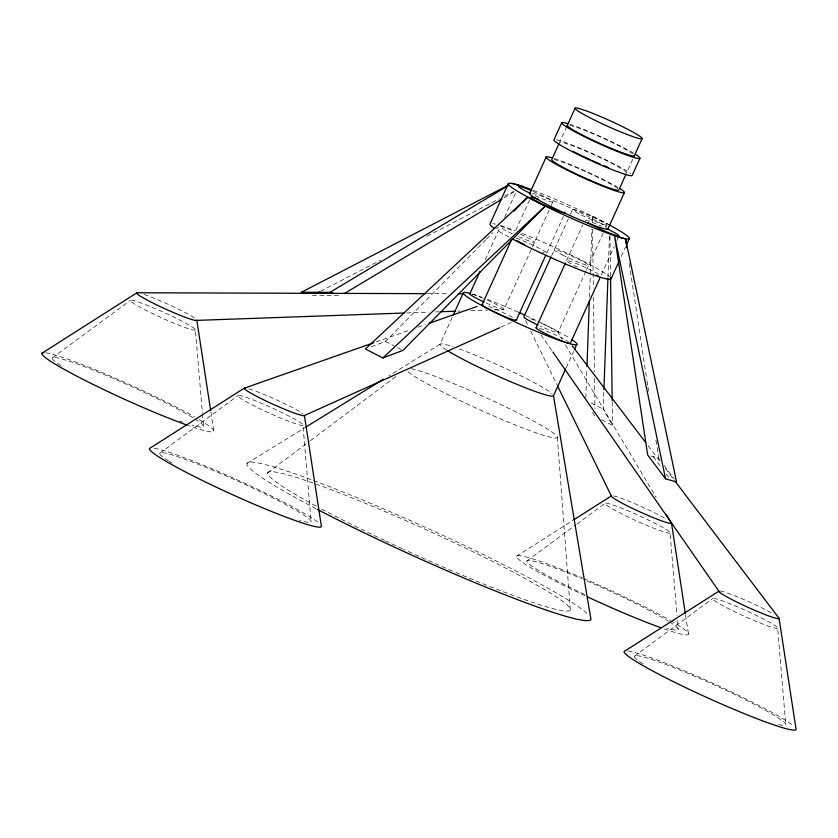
<?xml version="1.0" encoding="UTF-8"?>
<svg xmlns="http://www.w3.org/2000/svg" width="838" height="838" viewBox="0 0 838 838"><rect width="100%" height="100%" fill="white"/><g stroke="black" fill="none" stroke-linecap="round" stroke-linejoin="round"><path stroke-width="0.63" stroke-dasharray="4.19 3.14" d="M585.856 397.621L586.883 368.898M589.46 297.102L590.266 274.906M590.308 273.597L591.9 229.214M592.141 222.688L592.372 216.162L609.834 225.108M601.59 419.733L612.505 425.327L603.224 409.174L603.884 390.896M607.959 277.326L609.467 235.551M452.185 317.403L440.002 344.271L388.989 375.759M485.328 259.696L500.296 226.7A18.803 1.54 24.4 0 1 513.631 231.11M504.591 217.22L515.883 192.342M515.758 230.429L529.731 199.633M566.792 126.475L559.533 142.47A36.82 3.017 24.4 0 1 594.362 154.967A36.82 3.017 24.4 0 1 626.594 172.9L633.842 156.905M486.27 303.031A18.803 1.54 24.4 0 0 504.057 309.411L531.858 248.121M532.392 246.948L549.037 210.254M551.195 205.509L552.797 201.958A18.803 1.54 24.4 0 0 532.989 191.315M546.774 253.066L563.429 216.351M551.624 255.684L568.269 218.99M570.427 214.256L572.574 209.51M566.54 260.628L582.661 225.087M585.867 271.219L558.066 332.508L562.068 339.233M586.401 270.035L603.046 233.341M605.727 227.423L606.806 225.045A18.803 1.54 24.4 0 0 581.708 212.192A18.803 1.54 24.4 0 0 580.556 214.601A18.803 1.54 24.4 0 0 606.806 225.045M601.317 274.979L614.212 246.55M616.894 240.621L619.052 235.887M566.205 367.725L573.621 351.373M621.262 256.386L625.567 246.906M371.318 346.775L385.459 341.454L485.537 240.014M486.459 239.081L492.88 232.566M496.557 228.847L498.39 226.983M267.689 472.737L309.295 441.49M310.343 440.704L396.688 375.874M52.218 357.962L130.319 300.413M159.807 453.211L237.919 395.662M526.882 560.926L575.832 524.86M576.869 524.096L604.984 503.376M634.471 656.175L712.583 598.615M516.564 556.243L572.752 520.471M247.053 463.372L304.718 427.778M504.088 197.904L514.144 191.881M320.472 291.32L380.672 260.178M426.982 236.232L499.93 198.512M504.56 196.113L513.82 191.326M500.82 327.208L511.536 322.389M376.094 341.914L409.363 330.235M417.984 327.208L425.379 324.61M406.786 312.93L428.962 312.145M435.488 311.914L439.395 311.778M457.653 311.128L460.261 311.034M470.694 310.668L487.653 310.06M494.169 309.83L503.303 309.505M312.365 295.51L340.982 295.563M427.537 293.656L448.403 293.719M651 456.029L658.71 458.292L660.26 460.355M591.219 403.026L603.224 409.174M385.459 341.454L394.185 345.926M397.463 347.602L402.921 350.399M648.067 445.711L659.915 461.319M665.445 468.599L674.129 480.048M664.146 465.519L674.244 478.948M653.2 456.679L660.973 467.007M666.409 474.235L668.745 477.325M540.95 334.865L552.116 350.954M565.399 344.847L656.154 497.426M592.56 412.076L595.043 416.381M525.541 320.472L528.401 326.328M530.684 331L556.998 384.81M685.536 614.903L688.511 634.272M210.883 411.94L213.847 431.319M629.254 263.52L646.81 379.604M647.009 380.902L647.784 386.056M647.984 387.345L648.57 391.22M655.976 440.233L658.71 458.292M777.643 628.144A35.73 2.923 24.4 0 1 727.751 608.283A35.73 2.923 24.4 0 1 729.94 603.716A35.73 2.923 24.4 0 1 777.643 628.144L785.782 724.839M670.054 532.905A35.73 2.923 24.4 0 1 620.162 513.045A35.73 2.923 24.4 0 1 622.351 508.467A35.73 2.923 24.4 0 1 670.054 532.905L676.999 615.406M677.429 620.57L678.193 629.589M302.979 425.18A35.73 2.923 24.4 0 1 253.086 405.33A35.73 2.923 24.4 0 1 255.276 400.753A35.73 2.923 24.4 0 1 302.979 425.18L311.118 521.875M195.39 329.942A35.73 2.923 24.4 0 1 145.498 310.081A35.73 2.923 24.4 0 1 147.687 305.514A35.73 2.923 24.4 0 1 195.39 329.942L202.335 412.453M202.44 413.742L203.529 426.636M557.364 437.509L570.311 610.064M609.98 235.572L610.514 276.142M612.19 401.769L612.505 425.327M592.372 216.162L592.456 222.699M592.55 229.245L593.335 288.136M593.451 297.291L594.446 371.883M594.53 378.43L594.938 408.525M316.125 508.729A188.822 15.472 24.4 0 1 312.385 480.101M313.569 480.541A188.822 15.472 24.4 0 1 586.82 613.154M154.161 448.183A94.411 7.741 24.4 0 1 240.202 481.201A94.411 7.741 24.4 0 1 319.372 523.425M168.469 460.879A83.077 6.809 24.4 0 1 238.411 481.4A83.077 6.809 24.4 0 1 299.512 520.346M172.125 463.131A83.077 6.809 24.4 0 1 169.318 461.413M670.536 620.654A94.411 7.741 24.4 0 1 663.644 628.73M585.071 595.713A94.411 7.741 24.4 0 1 516.512 556.694A94.411 7.741 24.4 0 1 582.305 577.906M583.52 578.419A94.411 7.741 24.4 0 1 669.363 619.984M669.531 621.922A83.077 6.809 24.4 0 1 666.587 628.06M584.589 594.435A83.077 6.809 24.4 0 1 526.83 561.313A83.077 6.809 24.4 0 1 582.221 578.922M586.925 580.923A83.077 6.809 24.4 0 1 668.682 621.387M199.193 419.639A94.411 7.741 24.4 0 1 186.298 424.824M45.692 352.808A94.411 7.741 24.4 0 1 111.601 376.639A94.411 7.741 24.4 0 1 194.699 417.02M194.866 418.958A83.077 6.809 24.4 0 1 191.923 425.107M183.103 422.258A83.077 6.809 24.4 0 1 179.29 420.917M60.881 365.64A83.077 6.809 24.4 0 1 91.803 369.506A83.077 6.809 24.4 0 1 194.018 418.424M627.945 651.011A94.411 7.741 24.4 0 1 713.473 683.525A94.411 7.741 24.4 0 1 794.036 726.378M643.134 663.843A83.077 6.809 24.4 0 1 708.833 682.446A83.077 6.809 24.4 0 1 778.293 724.43M446.497 350.022A62.316 5.101 24.4 0 1 453.065 346.796M459.276 348.954A62.316 5.101 24.4 0 1 552.116 393.703M613.531 495.907A33.049 2.703 24.4 0 1 638.378 505.251A33.049 2.703 24.4 0 1 666.44 519.183M144.094 294.463A33.049 2.703 24.4 0 1 174.147 307.064A33.049 2.703 24.4 0 1 196.113 319.163M248.865 388.811A33.049 2.703 24.4 0 1 278.132 400.616A33.049 2.703 24.4 0 1 303.01 413.846M720.24 590.989A33.049 2.703 24.4 0 1 744.668 599.924A33.049 2.703 24.4 0 1 774.029 614.422M316.115 506.068A166.165 13.618 24.4 0 1 330.245 489.361A166.165 13.618 24.4 0 1 556.715 597.159A166.165 13.618 24.4 0 1 453.704 571.558M452.478 571.034A166.165 13.618 24.4 0 1 413.113 553.677M411.919 553.143A166.165 13.618 24.4 0 1 403.57 549.319M402.376 548.775A166.165 13.618 24.4 0 1 385.721 541.002M384.537 540.447A166.165 13.618 24.4 0 1 320.525 508.436M411.259 368.741A83.077 6.809 24.4 0 1 530.444 419.388A83.077 6.809 24.4 0 1 521.089 427.275A83.077 6.809 24.4 0 1 407.865 371.601M472.024 294.002A62.316 5.101 24.4 0 1 481.504 297.144M487.276 299.281A62.316 5.101 24.4 0 1 517.716 311.956M525.677 315.559A62.316 5.101 24.4 0 1 536.886 320.828M538.048 321.383A62.316 5.101 24.4 0 1 570.311 338.604M488.69 306.425A18.803 1.54 24.4 0 1 514.343 318.513M541.61 323.342A18.803 1.54 24.4 0 1 558.066 332.508A18.803 1.54 24.4 0 1 540.28 326.129M530.454 318.681A18.803 1.54 24.4 0 1 537.158 321.383M487.611 300.255A18.803 1.54 24.4 0 1 504.057 309.411M472.454 294.222A18.803 1.54 24.4 0 1 483.149 298.297M539.546 328.412A18.803 1.54 24.4 0 1 568.342 341.6M577.529 267.217A18.803 1.54 24.4 0 1 572.145 264.462M571.087 263.886A18.803 1.54 24.4 0 1 575.675 263.31A18.803 1.54 24.4 0 1 600.364 275.534M520.314 234.106A18.803 1.54 24.4 0 1 534.497 242.276A18.803 1.54 24.4 0 1 517.863 236.358M512.343 233.792A18.803 1.54 24.4 0 1 500.296 226.7M516.009 238.139A18.803 1.54 24.4 0 1 537.493 247.325A18.803 1.54 24.4 0 1 546.02 253.16M544.145 252.72A18.803 1.54 24.4 0 1 542.343 252.144M509.116 237.154A66.453 5.447 24.4 0 1 496.955 230.104M492.692 223.631A66.453 5.447 24.4 0 1 495.53 224.175M500.255 225.474A66.453 5.447 24.4 0 1 514.972 230.586M522.315 233.446A66.453 5.447 24.4 0 1 609.603 276.687M533.24 190.32A66.453 5.447 24.4 0 1 608.074 224.27M585.563 220.258A18.803 1.54 24.4 0 1 601.475 226.229M552.818 201.906A18.803 1.54 24.4 0 1 532.79 194.552M532.245 193.316A42.968 3.52 24.4 0 1 570.332 207.981A42.968 3.52 24.4 0 1 606.345 226.951M554.107 158.455A42.968 3.52 24.4 0 1 618.214 187.544M554.222 159.597A36.82 3.017 24.4 0 1 588.046 172.764A36.82 3.017 24.4 0 1 618.015 188.812M556.495 139.852A42.968 3.52 24.4 0 1 594.582 154.506A42.968 3.52 24.4 0 1 630.605 173.476M569.651 124.181A42.968 3.52 24.4 0 1 633.769 153.27M569.777 125.312A36.82 3.017 24.4 0 1 602.145 137.83A36.82 3.017 24.4 0 1 632.795 153.92M562.288 254.878A18.803 1.54 24.4 0 0 588.538 265.321A18.803 1.54 24.4 0 0 563.44 252.468A18.803 1.54 24.4 0 0 562.288 254.878"/><path stroke-width="1.26" d="M586.977 366.29L589.324 301.01M603.926 389.597L607.917 278.625M508.289 183.69L490.021 223.966A66.453 5.447 24.4 0 0 494.703 228.617M453.253 315.057L463.32 292.86M469.825 293.876L479.985 271.481M546.167 157.062L529.679 193.4A42.968 3.52 24.4 0 0 567.284 214.329A42.968 3.52 24.4 0 0 607.938 228.91L624.415 192.572M561.711 122.788L553.939 139.925A42.968 3.52 24.4 0 0 591.544 160.854A42.968 3.52 24.4 0 0 632.187 175.435L639.96 158.298M482.06 304.718L511.473 239.888M559.019 143.612L551.76 159.608A36.82 3.017 24.4 0 0 583.981 177.541A36.82 3.017 24.4 0 0 618.821 190.037L626.07 174.042M567.043 125.92L575.078 108.196M516.302 320.252L545.706 255.422M551.09 256.857L523.823 316.974A18.803 1.54 24.4 0 0 538.048 325.102M536.069 327.805L565.472 262.985M634.094 156.35L642.138 138.626A36.82 3.017 24.4 0 0 592.979 113.444A36.82 3.017 24.4 0 0 590.717 118.158A36.82 3.017 24.4 0 0 642.138 138.626M600.238 277.336L570.301 343.339A18.803 1.54 24.4 0 1 550.294 335.933A18.803 1.54 24.4 0 1 536.823 327.71M317.34 509.357A188.822 15.472 24.4 0 0 493.833 590.361A188.822 15.472 24.4 0 0 590.947 619.429L553.478 395.766L565.671 368.898M574.69 349.027L576.806 344.355M619.114 261.121L611.059 278.886A66.453 5.447 24.4 0 1 575.517 268.118A66.453 5.447 24.4 0 1 512.385 238.903M626.635 244.539L629.328 238.621M513.998 211.166L520.429 204.65M522.263 202.786L527.772 197.202L545.245 206.148L402.921 350.399L382.893 357.941L365.431 348.996L527.772 197.202M382.893 357.941L545.245 206.148M41.9 353.29L136.657 292.954M573.852 519.769L611.321 495.918A33.049 2.703 24.4 0 0 640.232 512.018A33.049 2.703 24.4 0 0 671.5 523.226L685.348 613.615M305.828 427.097L383.448 379.185M508.593 185.093L301.355 292.273L329.973 292.336L508.718 185.303M344.334 293.562L501.857 199.245M315.842 293.709L319.309 291.917M245.576 388.036A33.049 2.703 24.4 0 0 269.249 402.491A33.049 2.703 24.4 0 0 304.424 415.512L499.637 327.742M373.633 342.784L244.246 388.193L149.489 448.529A94.411 7.741 24.4 0 0 232.116 494.514A94.411 7.741 24.4 0 0 321.436 526.557L304.424 415.512M429.077 323.311L477.136 306.446M195.505 320.43L404.178 313.024M440.704 311.726L455.044 311.223M426.228 293.646L137.977 292.787A33.049 2.703 24.4 0 0 161.65 307.253A33.049 2.703 24.4 0 0 196.836 320.263L210.684 410.651M458.836 293.75L462.754 293.761M512.07 183.302L523.08 186.528M614.537 235.782L625.546 239.008L676.58 482.039L665.571 478.812L647.701 455.055L614.537 235.782L665.571 478.812M329.973 292.336L334.372 293.625M301.355 292.273L305.755 293.572M572.26 345.832L645.7 442.59M674.915 481.085L778.366 617.376A33.049 2.703 24.4 0 1 751.759 609.017A33.049 2.703 24.4 0 1 718.91 591.157L624.153 651.493A94.411 7.741 24.4 0 0 706.78 697.478A94.411 7.741 24.4 0 0 796.1 729.521L779.089 618.465M552.86 352.023L719.633 592.257M666.158 514.249L671.5 523.226M557.563 385.972L611.321 495.918M625.546 239.008L626.908 248.038M610.535 277.451L612.18 400.459M660.962 627.777A94.411 7.741 24.4 0 1 587.407 596.813M186.298 424.824A94.411 7.741 24.4 0 1 85.204 380.473A94.411 7.741 24.4 0 1 43.796 352.662M553.478 395.766A62.316 5.101 24.4 0 1 510.195 381.52A62.316 5.101 24.4 0 1 447.387 350.588M571.621 339.453A62.316 5.101 24.4 0 1 517.853 323.217A62.316 5.101 24.4 0 1 470.516 293.583M518.858 312.469A62.316 5.101 24.4 0 1 524.536 315.036M515.883 319.624A18.803 1.54 24.4 0 1 498.516 313.873A18.803 1.54 24.4 0 1 482.824 304.623M484.05 302.005A18.803 1.54 24.4 0 1 470.579 293.782M598.154 275.817A18.803 1.54 24.4 0 1 596.342 275.231M524.578 244.633A18.803 1.54 24.4 0 1 517.077 240.789M609.163 224.856A66.453 5.447 24.4 0 1 611.667 234.661A66.453 5.447 24.4 0 1 523.708 194.845A66.453 5.447 24.4 0 1 530.946 189.451M607.005 228.784A18.803 1.54 24.4 0 1 615.563 235.279A18.803 1.54 24.4 0 1 587.522 222.552M530.611 193.526A18.803 1.54 24.4 0 1 518.565 186.424A18.803 1.54 24.4 0 1 531.9 190.834M564.634 212.171A18.803 1.54 24.4 0 1 553.625 209.186A18.803 1.54 24.4 0 1 532.539 198.847A18.803 1.54 24.4 0 1 538.656 199.434M619.931 188.613A42.968 3.52 24.4 0 1 583.761 178.002A42.968 3.52 24.4 0 1 552.169 157.858M608.692 167.652A36.82 3.017 24.4 0 1 604.093 165.777M600.479 164.248A36.82 3.017 24.4 0 1 591.754 160.404M590.664 159.911A36.82 3.017 24.4 0 1 583.122 156.371M581.939 155.805A36.82 3.017 24.4 0 1 576.23 152.977M575.172 152.432A36.82 3.017 24.4 0 1 572.763 151.186M635.476 154.339A42.968 3.52 24.4 0 1 599.317 143.717A42.968 3.52 24.4 0 1 567.714 123.584M634.366 155.763A36.82 3.017 24.4 0 1 599.526 143.267A36.82 3.017 24.4 0 1 567.305 125.333"/></g></svg>
